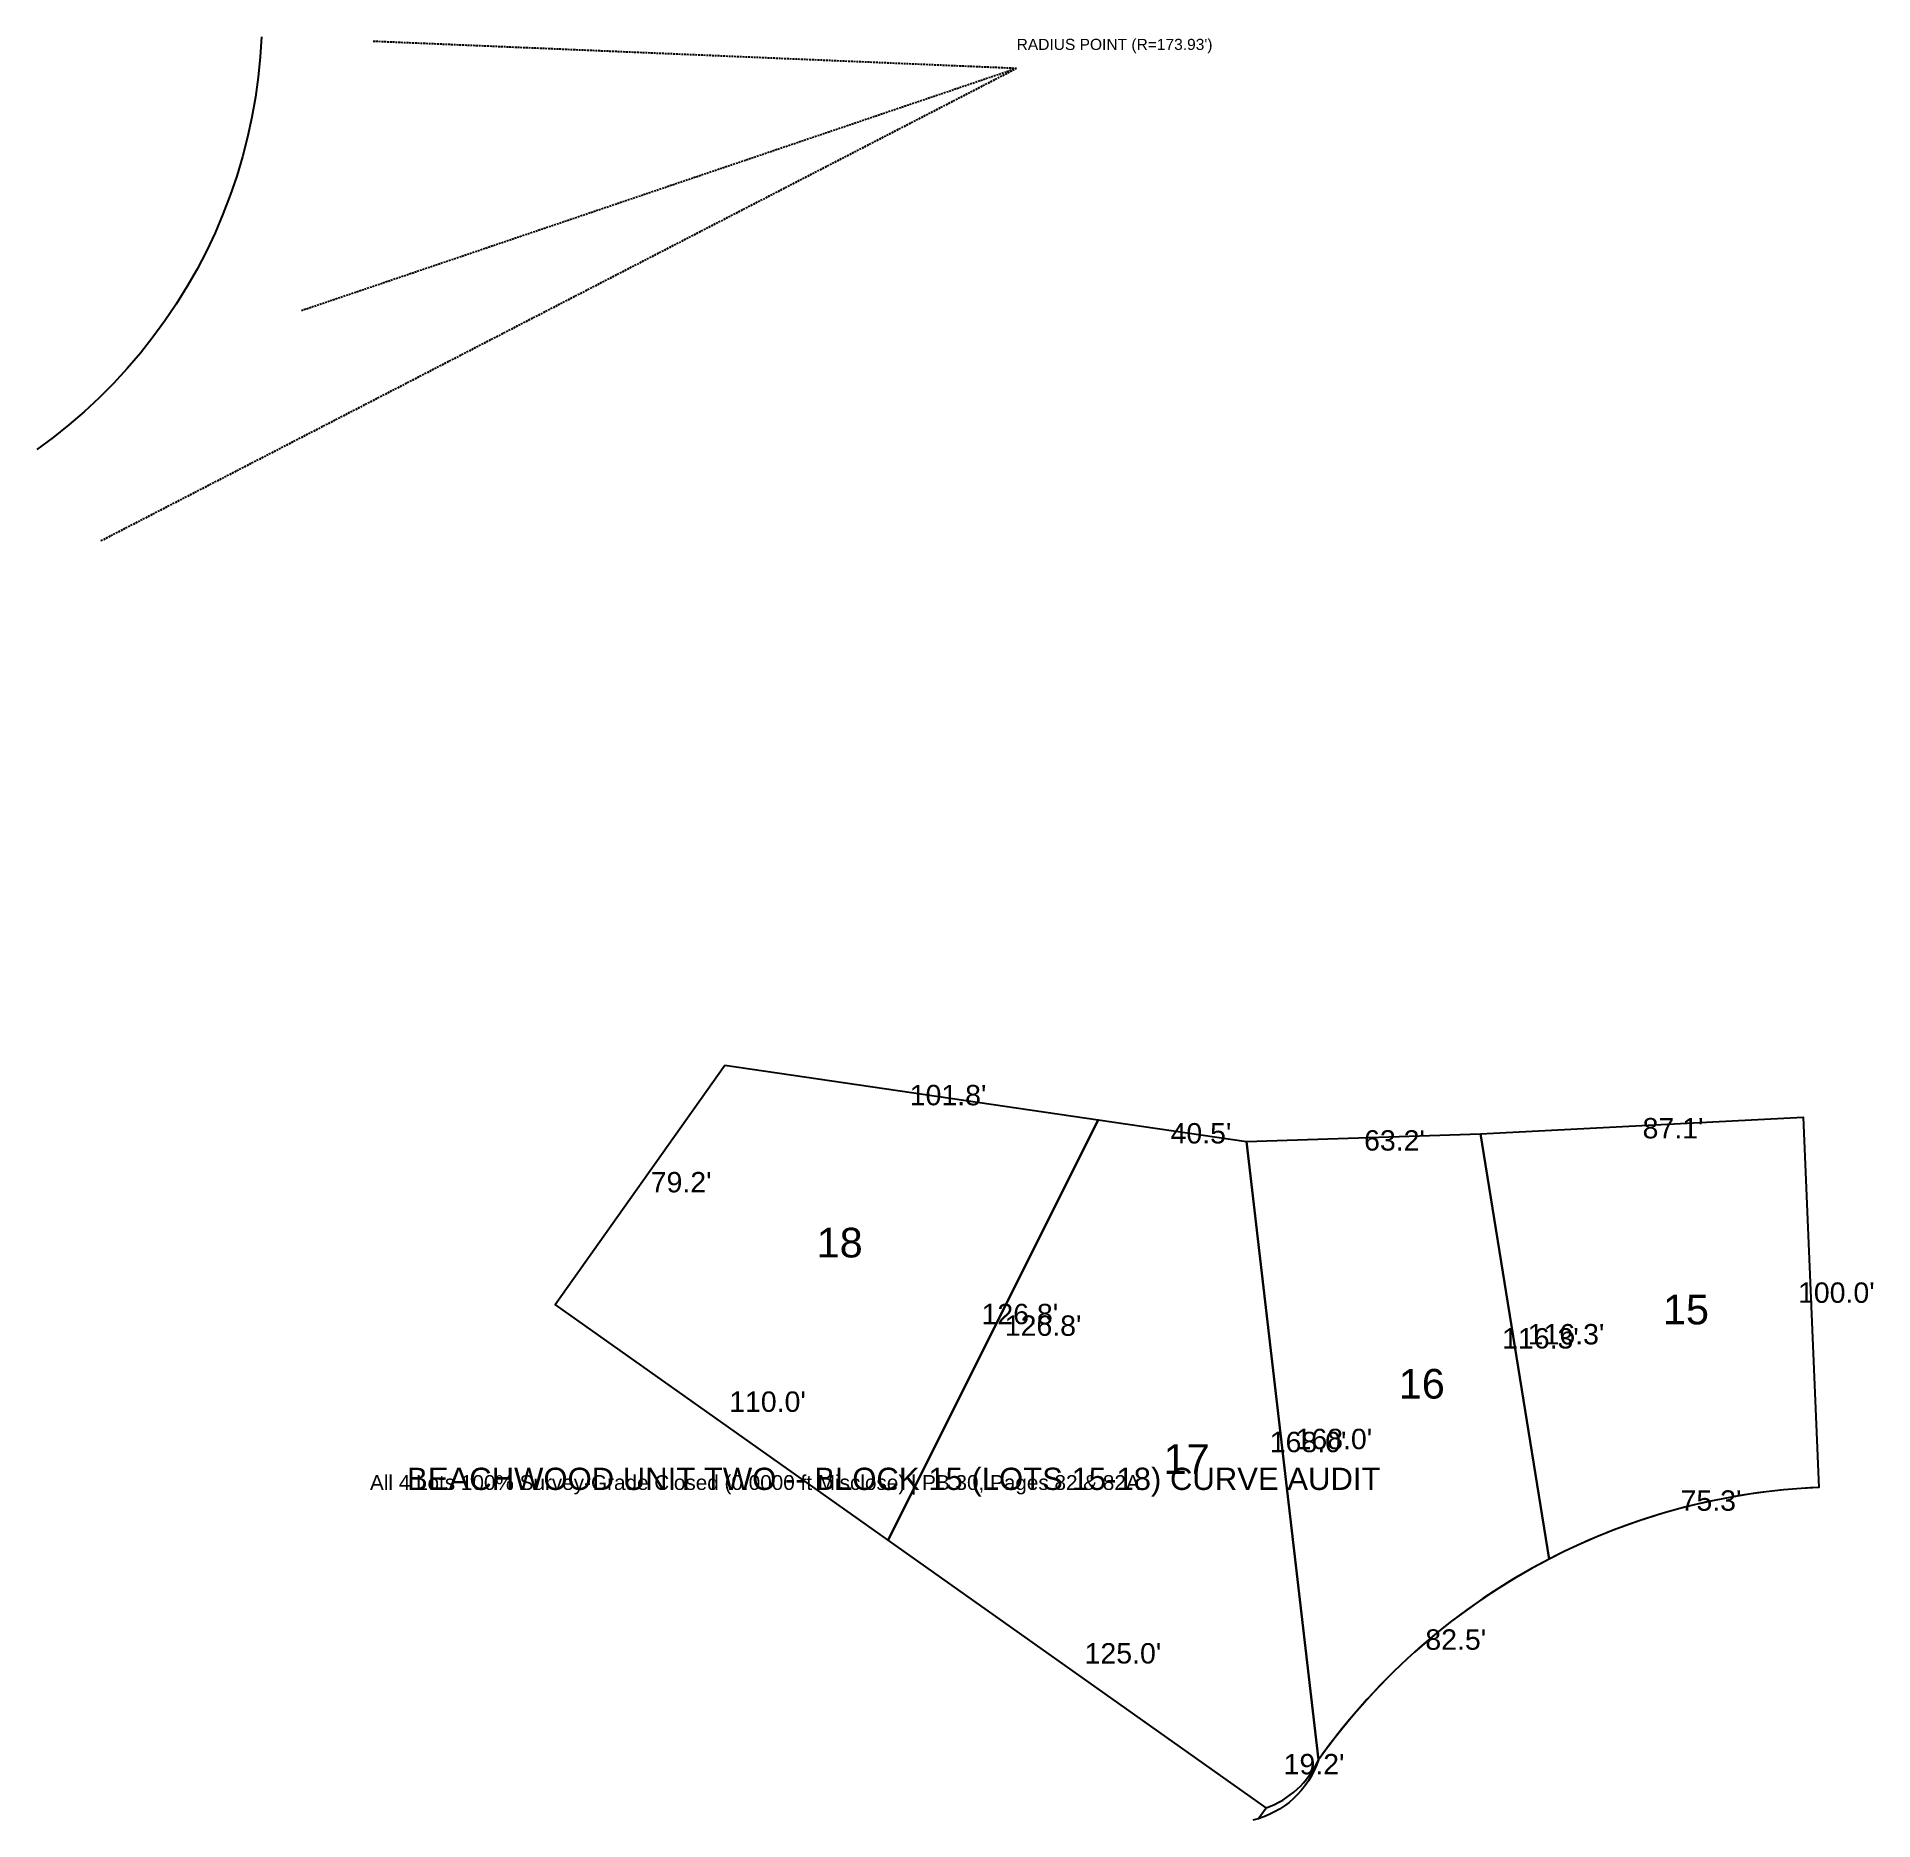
# Model space of a CAD drawing. Extents: x -140 to 356, y -139 to 342.
import ezdxf

# ---------------------------------------------------------------- set-up
doc = ezdxf.new("R2010")
doc.units = 0
doc.linetypes.add('DASHED', pattern=[0.75, 0.5, -0.25])
for name, color, linetype in [('CURVE', 6, 'CONTINUOUS'), ('DIM-LABELS', 3, 'CONTINUOUS'), ('LOT_LINE', 4, 'CONTINUOUS'), ('RADIAL_LINE', 1, 'DASHED'), ('STREET_CL', 2, 'Continuous'), ('TEXT-LABELS', 7, 'CONTINUOUS'), ('TITLEBLOCK', 2, 'CONTINUOUS')]:
    doc.layers.add(name, color=color, linetype=linetype)
doc.styles.get("Standard").update_dxf_attribs({"font": 'Arial'})

msp = doc.modelspace()

# ---------------------------------------------------------------- linework, layer by layer
at = {"layer": 'CURVE'}
for points in [[(340.8739, -49.3153), (336.1382, -49.5792), (331.4115, -49.9721), (326.6973, -50.4938), (321.999, -51.1438), (317.3202, -51.9217), (312.6644, -52.8269), (308.035, -53.8587), (303.4354, -55.0164), (298.8691, -56.299), (294.3395, -57.7057), (289.8499, -59.2353), (285.4037, -60.8868), (281.0042, -62.6589), (276.6546, -64.5503), (272.3582, -66.5597), (268.1182, -68.6854)], [(268.1182, -68.6854), (263.5332, -71.1436), (259.0237, -73.7379), (254.5939, -76.4658), (250.2476, -79.3251), (245.9888, -82.313), (241.8212, -85.427), (237.7486, -88.6642), (233.7747, -92.0217), (229.903, -95.4967), (226.1369, -99.0858), (222.4798, -102.786), (218.9351, -106.5939), (215.5058, -110.5062), (212.1951, -114.5192), (209.0059, -118.6294), (205.941, -122.8332)], [(205.941, -122.8333), (205.3915, -124.3077), (204.7504, -125.7446), (204.0201, -127.1384), (203.2036, -128.4835), (202.3042, -129.7745), (201.3252, -131.0064), (200.2708, -132.1743), (199.1449, -133.2735), (197.9521, -134.2998), (196.6971, -135.2489), (195.3849, -136.1173), (194.0207, -136.9013), (192.6099, -137.598), (191.158, -138.2046), (189.6708, -138.7186), (188.1543, -139.138)]]:
    msp.add_lwpolyline(points, dxfattribs=at)
for centre, radius, start, end in [((348.1829, -223.0916), 173.93, 92.4084, 117.4082), ((348.0007, -223.186), 173.93, 117.3406, 144.7622), ((183.2636, -112.3101), 25, 289.9149, 335.107)]:
    msp.add_arc(centre, radius, start, end, dxfattribs=at)
at = {"layer": 'LOT_LINE'}
for points in [[(45.7726, 64.6337), (146.478, 49.883), (89.769, -63.573), (0, 0)], [(146.478, 49.883), (186.5109, 44.0192), (205.941, -122.8333), (205.3915, -124.3077), (204.7504, -125.7446), (204.0201, -127.1384), (203.2036, -128.4835), (202.3042, -129.7745), (201.3252, -131.0064), (200.2708, -132.1743), (199.1449, -133.2735), (197.9521, -134.2998), (196.6971, -135.2489), (195.3849, -136.1173), (194.0207, -136.9013), (192.6099, -137.598), (191.158, -138.2046), (189.6708, -138.7186), (191.7792, -135.8151), (89.769, -63.573)], [(249.6569, 46.1197), (336.6718, 50.5964), (340.8739, -49.3153), (336.1382, -49.5792), (331.4115, -49.9721), (326.6973, -50.4938), (321.999, -51.1438), (317.3202, -51.9217), (312.6644, -52.8269), (308.035, -53.8587), (303.4354, -55.0164), (298.8691, -56.299), (294.3395, -57.7057), (289.8499, -59.2353), (285.4037, -60.8868), (281.0042, -62.6589), (276.6546, -64.5503), (272.3582, -66.5597), (268.1182, -68.6854)], [(186.5109, 44.0192), (249.6569, 46.1197), (268.1182, -68.6854), (263.5332, -71.1436), (259.0237, -73.7379), (254.5939, -76.4658), (250.2476, -79.3251), (245.9888, -82.313), (241.8212, -85.427), (237.7486, -88.6642), (233.7747, -92.0217), (229.903, -95.4967), (226.1369, -99.0858), (222.4798, -102.786), (218.9351, -106.5939), (215.5058, -110.5062), (212.1951, -114.5192), (209.0059, -118.6294), (205.941, -122.8333)]]:
    msp.add_lwpolyline(points, close=True, dxfattribs=at)
at = {"layer": 'RADIAL_LINE'}
for q in [(-49.3153, 340.8739), (-122.8333, 205.941), (-68.6854, 268.1182)]:
    msp.add_line((124.4611, 333.5652), q, dxfattribs=at)
at = {"layer": 'STREET_CL'}
msp.add_lwpolyline([(-79.2888, 342.1345), (-79.6226, 336.6723), (-80.1639, 331.2267), (-80.9118, 325.8057), (-81.8652, 320.417), (-83.0228, 315.0684), (-84.3828, 309.7677), (-85.9434, 304.5226), (-87.7022, 299.3405), (-89.6568, 294.2291), (-91.8043, 289.1956), (-94.1415, 284.2475), (-96.6652, 279.3917), (-99.3716, 274.6354), (-102.2569, 269.9854), (-105.3168, 265.4485), (-108.547, 261.0312), (-111.9428, 256.7398), (-115.4993, 252.5807), (-119.2113, 248.5597), (-123.0735, 244.6828), (-127.0803, 240.9555), (-131.2258, 237.3831), (-135.5042, 233.971), (-139.9092, 230.724)], dxfattribs=at)

# ---------------------------------------------------------------- texts
at = {"layer": 'DIM-LABELS'}
for s, p in [("101.8'", (95.6181, 53.7953)), ("87.1'", (293.3442, 44.8627)), ("40.5'", (165.9872, 43.4881)), ("63.2'", (218.2003, 41.5714)), ("79.2'", (25.7426, 30.2941)), ("100.0'", (335.2759, 0.4935)), ("126.8'", (114.9928, -5.2802)), ("126.8'", (121.2542, -8.4099)), ("116.3'", (255.432, -11.8385)), ("116.3'", (262.3432, -10.7271)), ("110.0'", (46.9073, -28.9302)), ("168.0'", (192.7494, -39.8119)), ("168.0'", (199.7024, -39.0022)), ("75.3'", (303.5956, -55.6182)), ("82.5'", (234.731, -93.1199)), ("125.0'", (142.7968, -96.8378)), ("19.2'", (196.495, -126.7442))]:
    msp.add_text(s, height=5.5, dxfattribs=at).set_placement(p)
at = {"layer": 'TEXT-LABELS'}
for s, height, p in [("RADIUS POINT (R=173.93')", 3, (124.4611, 338.5652)), ('18', 8, (70.5049, 12.7359)), ('15', 8, (298.8302, -5.3211)), ('16', 8, (227.5568, -25.3449)), ('17', 8, (164.0956, -45.6638))]:
    msp.add_text(s, height=height, dxfattribs=at).set_placement(p)
at = {"layer": 'TITLEBLOCK'}
for s, height, p in [('BEACHWOOD UNIT TWO -- BLOCK 15 (LOTS 15-18) CURVE AUDIT', 6, (-40, -50)), ('All 4 Lots 100% Survey-Grade Closed (0.0000 ft Misclose) | PB 30, Pages 82 & 82A', 4, (-50, -50))]:
    msp.add_text(s, height=height, dxfattribs=at).set_placement(p)

doc.saveas('drawing.dxf')
